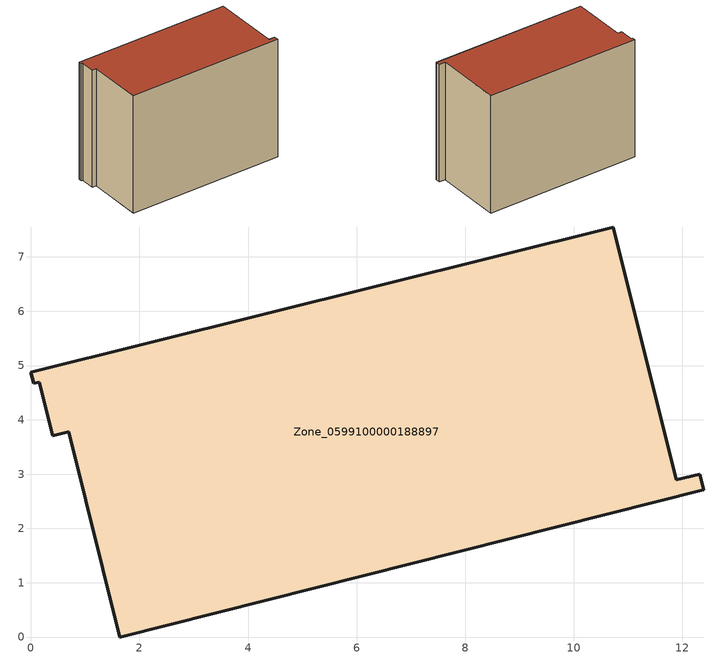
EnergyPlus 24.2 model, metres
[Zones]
Zone_0599100000188897
 floor ground (C_G): 10.72,7.55 11.88,2.89 12.32,3 12.39,2.71 1.64,0 0.69,3.78 0.4,3.71 0.15,4.69 0.06,4.67 0,4.88 z0
 wall outside (C_F): 1.64,0 12.39,2.71 12.32,3 11.88,2.89 10.72,7.55 0,4.88 0.06,4.67 0.15,4.69 0.4,3.71 0.69,3.78 1.64,0 z0:8.6
 roof outside (C_R): 12.32,3 11.88,2.89 10.72,7.55 0,4.88 0.06,4.67 0.15,4.69 0.4,3.71 0.69,3.78 1.64,0 12.39,2.71 z8.6
[BUILDING]
Pand.0599100000188897: North Axis=0; Terrain=City; Loads Convergence Tolerance Value=0.04; Temperature Convergence Tolerance Value=0.4; Solar Distribution=FullExterior; Maximum Number of Warmup Days=25; Minimum Number of Warmup Days=1
[Site:Location]
Rotterdam.The.Hague.AP_ZH_NLD Design_Conditions: Latitude=51.96; Longitude=4.45; Time Zone=1; Elevation=-4.5
[SITE:GROUNDTEMPERATURE:BUILDINGSURFACE]
18, 18, 18, 18, 18, 18, 18, 18, 18, 18, 18, 18
[MATERIAL] Thermal Absorptance=0.9; Solar Absorptance=0.7; Visible Absorptance=0.7
Name | Roughness | Thickness | Conductivity | Density | Specific Heat
G.TI.1975-1991 | MediumSmooth | 0.15 | 0.288461 | 540 | 1210
F.TI.1975-1991 | Rough | 0.3 | 0.230769 | 1920 | 840
R.TI.1975-1991 | MediumRough | 0.2 | 0.153846 | 1500 | 1000
[CONSTRUCTION]
C_G: G.TI.1975-1991
C_F: F.TI.1975-1991
C_R: R.TI.1975-1991
[ZONE]
Zone_0599100000188897: Type=1; Multiplier=1; Ceiling Height=Autocalculate; Volume=Autocalculate; Floor Area=autocalculate; Part of Total Floor Area=Yes
[ZONEINFILTRATION:DESIGNFLOWRATE]
Infil_Zone_0599100000188897: Zone or ZoneList or Space or SpaceList=Zone_0599100000188897; Schedule=AlwaysOn; Design Flow Rate Calculation Method=Flow/Area; Flow Rate per Floor Area=0.003; Constant Term Coefficient=1; Temperature Term Coefficient=0; Velocity Term Coefficient=0; Velocity Squared Term Coefficient=0
[HVACTEMPLATE:ZONE:IDEALLOADSAIRSYSTEM]
Zone_0599100000188897: Maximum Heating Supply Air Temperature=50; Minimum Cooling Supply Air Temperature=13; Maximum Heating Supply Air Humidity Ratio=0.0156; Minimum Cooling Supply Air Humidity Ratio=0.0077; Heating Limit=NoLimit; Cooling Limit=NoLimit; Dehumidification Control Type=ConstantSensibleHeatRatio; Cooling Sensible Heat Ratio=0.7; Dehumidification Setpoint=60; Humidification Control Type=None; Humidification Setpoint=30; Outdoor Air Method=None; Outdoor Air Flow Rate per Person=0.00944; Outdoor Air Flow Rate per Zone Floor Area=0; Outdoor Air Flow Rate per Zone=0; Demand Controlled Ventilation Type=None; Outdoor Air Economizer Type=NoEconomizer; Heat Recovery Type=None; Sensible Heat Recovery Effectiveness=0.7; Latent Heat Recovery Effectiveness=0.65
[ZONECONTROL:THERMOSTAT]
ThermostatControl_Zone_0599100000188897: Zone or ZoneList=Zone_0599100000188897; Control Type Schedule=DualSetpointControlType; Control 1=Thermostat_Zone_0599100000188897; Temperature Difference Between Cutout And Setpoint=0
[THERMOSTATSETPOINT:DUALSETPOINT]
Thermostat_Zone_0599100000188897: Heating Setpoint Temperature Schedule=HeatingSetpoint_Zone_0599100000188897; Cooling Setpoint Temperature Schedule=CoolingSetpoint_Zone_0599100000188897
[SCHEDULE:COMPACT]
HeatingSetpoint_Zone_0599100000188897: Through: 12/31, For: AllDays, Until: 24:00, 21
CoolingSetpoint_Zone_0599100000188897: Through: 12/31, For: AllDays, Until: 24:00, 24
DualSetpointControlType: Through: 12/31, For: AllDays, Until: 24:00, 4
AlwaysOn: Through: 12/31, For: AllDays, Until: 24:00, 1
